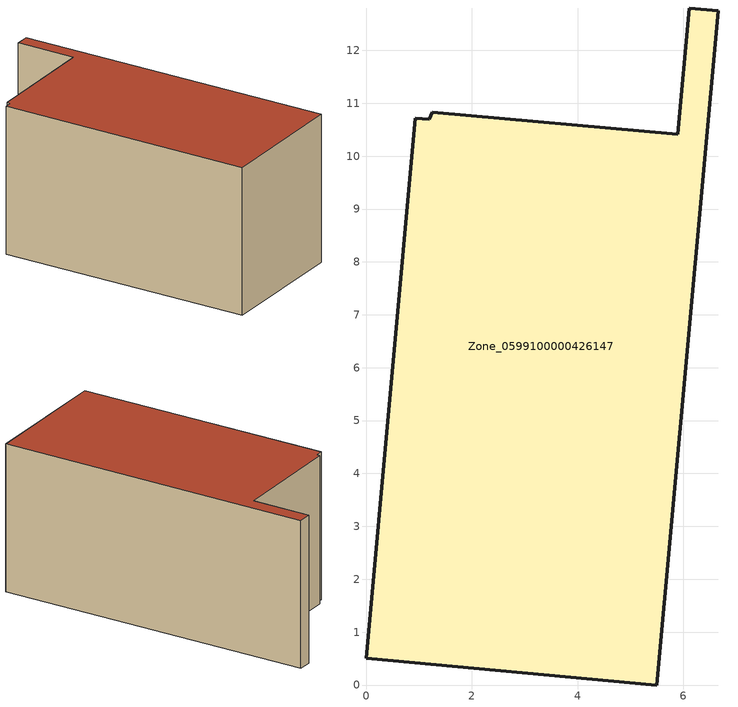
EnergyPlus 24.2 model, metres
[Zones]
Zone_0599100000426147
 floor ground (C_G): 0.93,10.71 1.19,10.69 1.25,10.83 5.89,10.41 6.11,12.8 6.66,12.75 5.5,0 0,0.5 z0
 wall outside (C_F): 5.5,0 6.66,12.75 6.11,12.8 5.89,10.41 1.25,10.83 1.19,10.69 0.93,10.71 0,0.5 5.5,0 z0:6.01
 roof outside (C_R): 1.19,10.69 0.93,10.71 0,0.5 5.5,0 6.66,12.75 6.11,12.8 5.89,10.41 1.25,10.83 z6.01
[BUILDING]
Pand.0599100000426147: North Axis=0; Terrain=City; Loads Convergence Tolerance Value=0.04; Temperature Convergence Tolerance Value=0.4; Solar Distribution=FullExterior; Maximum Number of Warmup Days=25; Minimum Number of Warmup Days=1
[Site:Location]
Rotterdam.The.Hague.AP_ZH_NLD Design_Conditions: Latitude=51.96; Longitude=4.45; Time Zone=1; Elevation=-4.5
[SITE:GROUNDTEMPERATURE:BUILDINGSURFACE]
18, 18, 18, 18, 18, 18, 18, 18, 18, 18, 18, 18
[MATERIAL] Thermal Absorptance=0.9; Solar Absorptance=0.7; Visible Absorptance=0.7
Name | Roughness | Thickness | Conductivity | Density | Specific Heat
G.TI.2006-2014 | MediumSmooth | 0.15 | 0.06 | 540 | 1210
F.TI.2006-2014 | Rough | 0.3 | 0.12 | 1920 | 840
R.TI.2006-2014 | MediumRough | 0.2 | 0.08 | 1500 | 1000
[CONSTRUCTION]
C_G: G.TI.2006-2014
C_F: F.TI.2006-2014
C_R: R.TI.2006-2014
[ZONE]
Zone_0599100000426147: Type=1; Multiplier=1; Ceiling Height=Autocalculate; Volume=Autocalculate; Floor Area=autocalculate; Part of Total Floor Area=Yes
[ZONEINFILTRATION:DESIGNFLOWRATE]
Infil_Zone_0599100000426147: Zone or ZoneList or Space or SpaceList=Zone_0599100000426147; Schedule=AlwaysOn; Design Flow Rate Calculation Method=Flow/Area; Flow Rate per Floor Area=0.0015; Constant Term Coefficient=1; Temperature Term Coefficient=0; Velocity Term Coefficient=0; Velocity Squared Term Coefficient=0
[HVACTEMPLATE:ZONE:IDEALLOADSAIRSYSTEM]
Zone_0599100000426147: Maximum Heating Supply Air Temperature=50; Minimum Cooling Supply Air Temperature=13; Maximum Heating Supply Air Humidity Ratio=0.0156; Minimum Cooling Supply Air Humidity Ratio=0.0077; Heating Limit=NoLimit; Cooling Limit=NoLimit; Dehumidification Control Type=ConstantSensibleHeatRatio; Cooling Sensible Heat Ratio=0.7; Dehumidification Setpoint=60; Humidification Control Type=None; Humidification Setpoint=30; Outdoor Air Method=None; Outdoor Air Flow Rate per Person=0.00944; Outdoor Air Flow Rate per Zone Floor Area=0; Outdoor Air Flow Rate per Zone=0; Demand Controlled Ventilation Type=None; Outdoor Air Economizer Type=NoEconomizer; Heat Recovery Type=None; Sensible Heat Recovery Effectiveness=0.7; Latent Heat Recovery Effectiveness=0.65
[ZONECONTROL:THERMOSTAT]
ThermostatControl_Zone_0599100000426147: Zone or ZoneList=Zone_0599100000426147; Control Type Schedule=DualSetpointControlType; Control 1=Thermostat_Zone_0599100000426147; Temperature Difference Between Cutout And Setpoint=0
[THERMOSTATSETPOINT:DUALSETPOINT]
Thermostat_Zone_0599100000426147: Heating Setpoint Temperature Schedule=HeatingSetpoint_Zone_0599100000426147; Cooling Setpoint Temperature Schedule=CoolingSetpoint_Zone_0599100000426147
[SCHEDULE:COMPACT]
HeatingSetpoint_Zone_0599100000426147: Through: 12/31, For: AllDays, Until: 24:00, 21
CoolingSetpoint_Zone_0599100000426147: Through: 12/31, For: AllDays, Until: 24:00, 24
DualSetpointControlType: Through: 12/31, For: AllDays, Until: 24:00, 4
AlwaysOn: Through: 12/31, For: AllDays, Until: 24:00, 1
